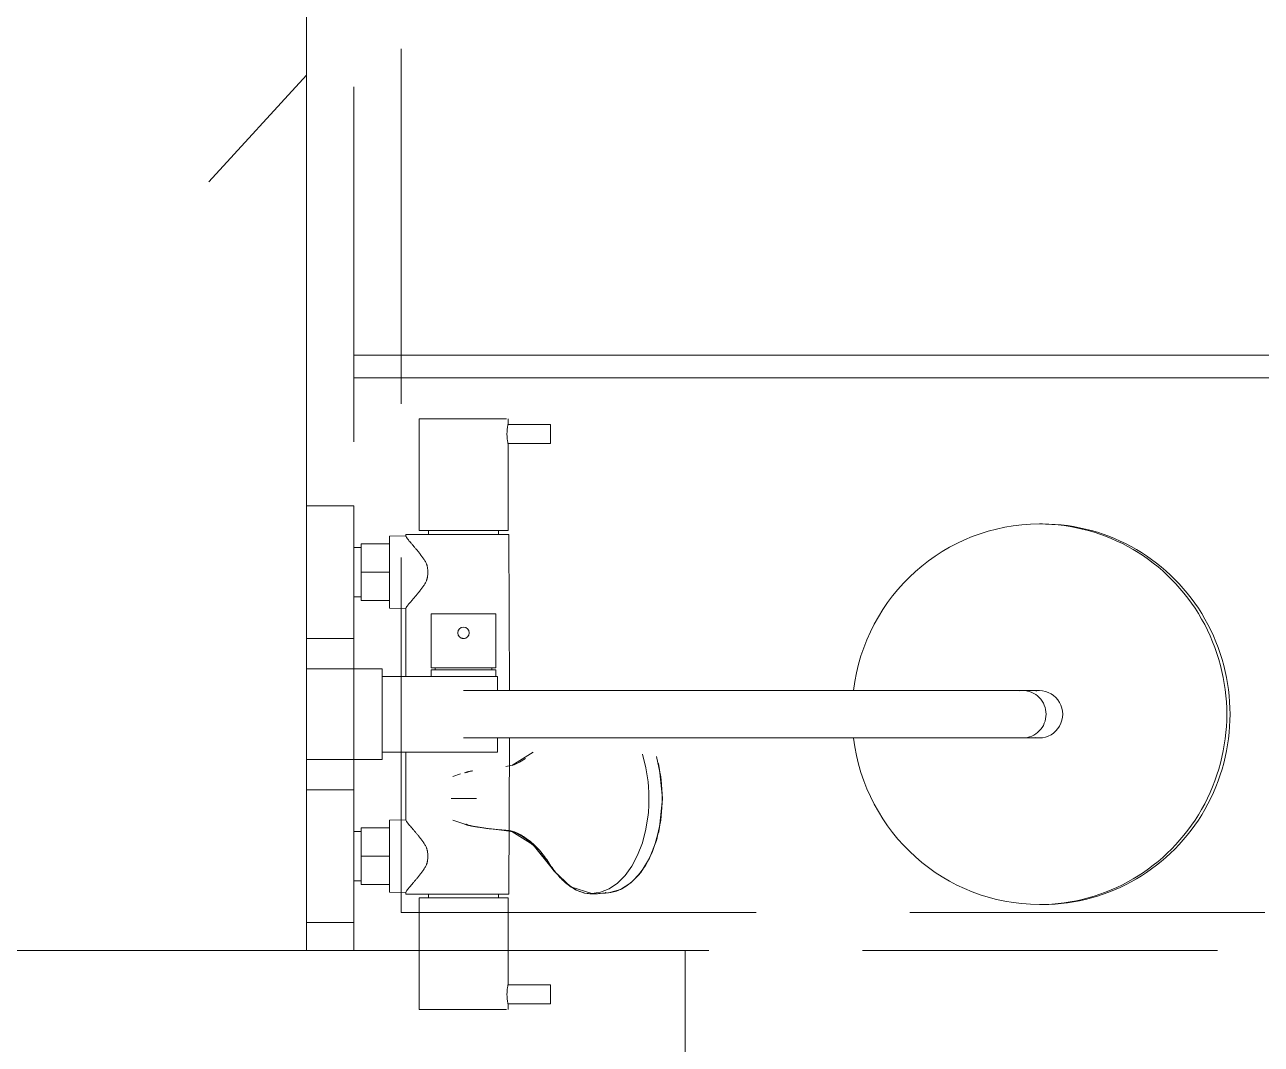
# Model space of a CAD drawing. Header units: millimetres. Extents: x -1834842 to 700335, y -490313101 to 518363.
# Drawn here: x -1241721 to -1241068, y 221520 to 222058 of the extents above; entities that cross this region are included whole.
import ezdxf

# ---------------------------------------------------------------- set-up
doc = ezdxf.new("R2010")
doc.units = ezdxf.units.MM
doc.header["$LTSCALE"] = 0.5
doc.linetypes.add('IDA - Hidden 065', pattern=[537.5, 375, -162.5])
doc.layers.get('0').update_dxf_attribs({"color": 8})
for name, color, linetype, lineweight in [('0-1', 8, 'Continuous', 5), ('A_--------_E-', 7, 'Continuous', 9), ('S-_COLN----_E-2', 7, 'Continuous', 9)]:
    doc.layers.add(name, color=color, linetype=linetype, lineweight=lineweight)
doc.layers.add('0-LOWER ROOF', color=7, linetype='Continuous')
for name, color, linetype, lineweight, true_color in [('A-_DETA----_E-2', 6, 'IDA - Hidden 065', 9, 0xff00ff), ('A-_FLOR----_E', 6, 'Continuous', 9, 0xff00ff), ('A-_WALL----_H-2', 9, 'Continuous', 9, 0x808080), ('A-_WALLPRTN_E-1', 6, 'Continuous', 18, 0xff00ff)]:
    doc.layers.add(name, color=color, linetype=linetype, lineweight=lineweight, true_color=true_color)

# ---------------------------------------------------------------- blocks, each defined once
blk = doc.blocks.new('1599_DB_A_BLK3_1STGD_R21_rvt-2-BLK 2 LOWER ROOF PLAN')
at = {"color": 8}
for p, q in [((-167786.37, -129237.87), (-167786.37, -129249.87)), ((-166028.37, -129237.87), (-167786.37, -129237.87)), ((-167786.37, -129249.87), (-166028.37, -129249.87))]:
    blk.add_line(p, q, dxfattribs=at)
at = {"layer": 'A-_DETA----_E-2', "color": 8}
for p, q in [((-167786.37, -129552.37), (-167786.37, -128752.37)), ((-167761.37, -129532.37), (-167761.37, -128772.37)), ((-167761.37, -129532.37), (-166836.37, -129532.37)), ((-167786.37, -129552.37), (-166811.37, -129552.37))]:
    blk.add_line(p, q, dxfattribs=at)
at = {"layer": 'A-_FLOR----_E', "color": 8}
blk.add_line((-167811.37, -124302.37), (-167811.37, -129552.37), dxfattribs=at)
at = {"layer": 'A-_WALL----_H-2', "color": 8}
blk.add_line((-167811.37, -129090.02), (-167862.9, -129146.25), dxfattribs=at)
at = {"layer": 'A-_WALLPRTN_E-1', "color": 8}
blk.add_line((-167811.37, -126542.37), (-167811.37, -129552.37), dxfattribs=at)
at = {"layer": 'A_--------_E-', "color": 8}
for p, q in [((-167728.37, -129271.57), (-167751.87, -129271.57)), ((-167751.87, -129271.57), (-167751.87, -129330.57)), ((-167705.67, -129271.57), (-167728.37, -129271.57)), ((-167704.87, -129274.57), (-167704.87, -129271.57)), ((-167682.37, -129274.57), (-167704.87, -129274.57)), ((-167682.37, -129274.74), (-167682.37, -129274.57)), ((-167682.37, -129274.57), (-167682.37, -129274.74)), ((-167682.37, -129274.74), (-167682.37, -129274.57)), ((-167682.37, -129274.57), (-167682.37, -129284.57)), ((-167704.87, -129330.57), (-167704.87, -129284.57)), ((-167704.87, -129284.57), (-167682.37, -129284.57)), ((-167682.37, -129284.57), (-167682.37, -129284.4)), ((-167682.37, -129284.57), (-167682.37, -129284.4)), ((-167682.37, -129284.4), (-167682.37, -129284.57)), ((-167786.37, -129317.57), (-167811.37, -129317.57)), ((-167811.37, -129317.57), (-167811.37, -129387.57)), ((-167786.37, -129387.57), (-167786.37, -129317.57)), ((-167422.52, -129327.07), (-167424.25, -129327.07)), ((-167758.87, -129333.36), (-167767.37, -129333.57)), ((-167767.37, -129333.57), (-167767.37, -129371.57)), ((-167758.87, -129332.57), (-167758.87, -129333.36)), ((-167751.87, -129330.57), (-167728.37, -129330.57)), ((-167746.87, -129330.57), (-167746.87, -129332.57)), ((-167728.37, -129330.57), (-167704.87, -129330.57)), ((-167704.37, -129332.57), (-167728.37, -129332.57)), ((-167709.87, -129332.57), (-167709.87, -129330.57)), ((-167704.07, -129415.07), (-167704.37, -129332.57)), ((-167782.37, -129339.57), (-167786.37, -129339.57)), ((-167782.37, -129352.57), (-167782.37, -129337.57)), ((-167782.37, -129337.57), (-167767.37, -129337.57)), ((-167767.37, -129352.57), (-167782.37, -129352.57)), ((-167782.37, -129367.57), (-167782.37, -129352.57)), ((-167786.37, -129365.57), (-167782.37, -129365.57)), ((-167767.37, -129367.57), (-167782.37, -129367.57)), ((-167767.37, -129371.57), (-167758.87, -129371.79)), ((-167758.87, -129371.79), (-167758.87, -129407.71)), ((-167728.37, -129374.57), (-167745.37, -129374.57)), ((-167745.37, -129374.57), (-167745.37, -129403.07)), ((-167711.37, -129374.57), (-167728.37, -129374.57)), ((-167711.37, -129403.07), (-167711.37, -129374.57)), ((-167811.37, -129387.57), (-167786.37, -129387.57)), ((-167771.37, -129403.57), (-167811.37, -129403.57)), ((-167811.37, -129403.57), (-167811.37, -129451.57)), ((-167771.37, -129451.57), (-167771.37, -129403.57)), ((-167745.37, -129403.07), (-167728.37, -129403.07)), ((-167728.37, -129404.07), (-167745.37, -129404.07)), ((-167745.37, -129404.07), (-167745.37, -129407.57)), ((-167743.37, -129403.07), (-167743.37, -129404.07)), ((-167728.37, -129403.07), (-167711.37, -129403.07)), ((-167711.37, -129404.07), (-167728.37, -129404.07)), ((-167713.37, -129404.07), (-167713.37, -129403.07)), ((-167711.37, -129407.57), (-167711.37, -129404.07)), ((-167710.37, -129407.57), (-167771.37, -129407.57)), ((-167710.37, -129414.97), (-167710.37, -129407.57)), ((-167728.37, -129415.07), (-167728.31, -129415.07)), ((-167728.31, -129415.07), (-167728.37, -129415.07)), ((-167728.31, -129415.07), (-167728.17, -129415.07)), ((-167728.17, -129415.07), (-167728.31, -129415.07)), ((-167728.17, -129415.07), (-167727.94, -129415.07)), ((-167727.94, -129415.07), (-167728.17, -129415.07)), ((-167727.94, -129415.07), (-167727.64, -129415.07)), ((-167727.64, -129415.07), (-167727.27, -129415.07)), ((-167727.27, -129415.07), (-167726.81, -129415.07)), ((-167726.81, -129415.07), (-167726.27, -129415.07)), ((-167726.27, -129415.07), (-167725.66, -129415.07)), ((-167725.66, -129415.07), (-167724.97, -129415.07)), ((-167724.97, -129415.07), (-167724.21, -129415.07)), ((-167724.21, -129415.07), (-167723.38, -129415.07)), ((-167723.38, -129415.07), (-167722.47, -129415.07)), ((-167722.47, -129415.07), (-167721.49, -129415.07)), ((-167721.49, -129415.07), (-167720.45, -129415.07)), ((-167720.45, -129415.07), (-167719.33, -129415.07)), ((-167719.33, -129415.07), (-167718.15, -129415.07)), ((-167718.15, -129415.07), (-167716.91, -129415.07)), ((-167716.91, -129415.07), (-167715.6, -129415.07)), ((-167715.6, -129415.07), (-167714.24, -129415.07)), ((-167714.24, -129415.07), (-167712.82, -129415.07)), ((-167712.82, -129415.07), (-167711.34, -129415.07)), ((-167711.34, -129415.07), (-167709.81, -129415.07)), ((-167709.81, -129415.07), (-167708.23, -129415.07)), ((-167708.23, -129415.07), (-167706.6, -129415.07)), ((-167706.6, -129415.07), (-167704.93, -129415.07)), ((-167704.93, -129415.07), (-167703.22, -129415.07)), ((-167703.22, -129415.07), (-167701.46, -129415.07)), ((-167701.46, -129415.07), (-167699.67, -129415.07)), ((-167699.67, -129415.07), (-167697.84, -129415.07)), ((-167697.84, -129415.07), (-167695.99, -129415.07)), ((-167695.99, -129415.07), (-167694.1, -129415.07)), ((-167694.1, -129415.07), (-167692.19, -129415.07)), ((-167692.19, -129415.07), (-167690.26, -129415.07)), ((-167690.26, -129415.07), (-167688.31, -129415.07)), ((-167688.31, -129415.07), (-167686.34, -129415.07)), ((-167686.34, -129415.07), (-167684.36, -129415.07)), ((-167684.36, -129415.07), (-167682.37, -129415.07)), ((-167682.37, -129415.07), (-167680.37, -129415.07)), ((-167680.37, -129415.07), (-167678.37, -129415.07)), ((-167678.37, -129415.07), (-167482.37, -129415.07)), ((-167482.37, -129415.07), (-167482.05, -129415.07)), ((-167482.05, -129415.07), (-167480.01, -129415.07)), ((-167480.01, -129415.07), (-167477.98, -129415.07)), ((-167477.98, -129415.07), (-167475.95, -129415.07)), ((-167475.95, -129415.07), (-167473.94, -129415.07)), ((-167473.94, -129415.07), (-167471.93, -129415.07)), ((-167471.93, -129415.07), (-167469.95, -129415.07)), ((-167469.95, -129415.07), (-167467.98, -129415.07)), ((-167467.98, -129415.07), (-167466.04, -129415.07)), ((-167466.04, -129415.07), (-167464.12, -129415.07)), ((-167464.12, -129415.07), (-167462.23, -129415.07)), ((-167462.23, -129415.07), (-167460.38, -129415.07)), ((-167460.38, -129415.07), (-167458.56, -129415.07)), ((-167458.56, -129415.07), (-167456.78, -129415.07)), ((-167456.78, -129415.07), (-167455.03, -129415.07)), ((-167455.03, -129415.07), (-167453.34, -129415.07)), ((-167453.34, -129415.07), (-167451.69, -129415.07)), ((-167451.69, -129415.07), (-167450.08, -129415.07)), ((-167450.08, -129415.07), (-167448.53, -129415.07)), ((-167448.53, -129415.07), (-167447.04, -129415.07)), ((-167447.04, -129415.07), (-167445.6, -129415.07)), ((-167445.6, -129415.07), (-167444.22, -129415.07)), ((-167444.22, -129415.07), (-167442.9, -129415.07)), ((-167442.9, -129415.07), (-167441.64, -129415.07)), ((-167441.64, -129415.07), (-167440.45, -129415.07)), ((-167440.45, -129415.07), (-167439.32, -129415.07)), ((-167439.32, -129415.07), (-167438.27, -129415.07)), ((-167438.27, -129415.07), (-167437.28, -129415.07)), ((-167437.28, -129415.07), (-167436.37, -129415.07)), ((-167436.37, -129415.07), (-167435.53, -129415.07)), ((-167435.53, -129415.07), (-167434.77, -129415.07)), ((-167434.77, -129415.07), (-167434.08, -129415.07)), ((-167434.08, -129415.07), (-167433.47, -129415.07)), ((-167433.47, -129415.07), (-167432.93, -129415.07)), ((-167432.93, -129415.07), (-167424.25, -129415.07)), ((-167728.37, -129440.07), (-167728.33, -129440.07)), ((-167728.33, -129440.07), (-167728.21, -129440.07)), ((-167728.21, -129440.07), (-167728.01, -129440.07)), ((-167728.01, -129440.07), (-167727.73, -129440.07)), ((-167727.73, -129440.07), (-167727.38, -129440.07)), ((-167727.38, -129440.07), (-167726.94, -129440.07)), ((-167726.94, -129440.07), (-167726.42, -129440.07)), ((-167726.42, -129440.07), (-167725.83, -129440.07)), ((-167725.83, -129440.07), (-167725.17, -129440.07)), ((-167725.17, -129440.07), (-167724.42, -129440.07)), ((-167724.42, -129440.07), (-167723.61, -129440.07)), ((-167723.61, -129440.07), (-167722.72, -129440.07)), ((-167722.72, -129440.07), (-167721.76, -129440.07)), ((-167721.76, -129440.07), (-167720.73, -129440.07)), ((-167720.73, -129440.07), (-167719.64, -129440.07)), ((-167719.64, -129440.07), (-167718.48, -129440.07)), ((-167718.48, -129440.07), (-167717.25, -129440.07)), ((-167717.25, -129440.07), (-167715.96, -129440.07)), ((-167715.96, -129440.07), (-167714.61, -129440.07)), ((-167714.61, -129440.07), (-167713.21, -129440.07)), ((-167713.21, -129440.07), (-167711.75, -129440.07)), ((-167711.75, -129440.07), (-167710.23, -129440.07)), ((-167710.37, -129447.57), (-167710.37, -129440.17)), ((-167710.23, -129440.07), (-167708.66, -129440.07)), ((-167708.66, -129440.07), (-167707.05, -129440.07)), ((-167707.05, -129440.07), (-167705.39, -129440.07)), ((-167705.39, -129440.07), (-167703.68, -129440.07)), ((-167704.07, -129440.07), (-167704.37, -129522.57)), ((-167703.68, -129440.07), (-167701.94, -129440.07)), ((-167701.94, -129440.07), (-167700.16, -129440.07)), ((-167700.16, -129440.07), (-167698.34, -129440.07)), ((-167698.34, -129440.07), (-167696.49, -129440.07)), ((-167696.49, -129440.07), (-167694.61, -129440.07)), ((-167694.61, -129440.07), (-167692.71, -129440.07)), ((-167692.71, -129440.07), (-167690.78, -129440.07)), ((-167690.78, -129440.07), (-167688.83, -129440.07)), ((-167688.83, -129440.07), (-167686.87, -129440.07)), ((-167686.87, -129440.07), (-167684.89, -129440.07)), ((-167684.89, -129440.07), (-167682.91, -129440.07)), ((-167682.91, -129440.07), (-167680.91, -129440.07)), ((-167680.91, -129440.07), (-167678.91, -129440.07)), ((-167678.91, -129440.07), (-167678.37, -129440.07)), ((-167678.37, -129440.07), (-167482.37, -129440.07)), ((-167482.37, -129440.07), (-167480.33, -129440.07)), ((-167480.33, -129440.07), (-167478.3, -129440.07)), ((-167478.3, -129440.07), (-167476.27, -129440.07)), ((-167476.27, -129440.07), (-167474.25, -129440.07)), ((-167474.25, -129440.07), (-167472.25, -129440.07)), ((-167472.25, -129440.07), (-167470.26, -129440.07)), ((-167470.26, -129440.07), (-167468.29, -129440.07)), ((-167468.29, -129440.07), (-167466.34, -129440.07)), ((-167466.34, -129440.07), (-167464.42, -129440.07)), ((-167464.42, -129440.07), (-167462.53, -129440.07)), ((-167462.53, -129440.07), (-167460.67, -129440.07)), ((-167460.67, -129440.07), (-167458.84, -129440.07)), ((-167458.84, -129440.07), (-167457.05, -129440.07)), ((-167457.05, -129440.07), (-167455.31, -129440.07)), ((-167455.31, -129440.07), (-167453.6, -129440.07)), ((-167453.6, -129440.07), (-167451.94, -129440.07)), ((-167451.94, -129440.07), (-167450.33, -129440.07)), ((-167450.33, -129440.07), (-167448.77, -129440.07)), ((-167448.77, -129440.07), (-167447.27, -129440.07)), ((-167447.27, -129440.07), (-167445.82, -129440.07)), ((-167445.82, -129440.07), (-167444.43, -129440.07)), ((-167444.43, -129440.07), (-167443.1, -129440.07)), ((-167443.1, -129440.07), (-167441.83, -129440.07)), ((-167441.83, -129440.07), (-167440.63, -129440.07)), ((-167440.63, -129440.07), (-167439.5, -129440.07)), ((-167439.5, -129440.07), (-167438.43, -129440.07)), ((-167438.43, -129440.07), (-167437.43, -129440.07)), ((-167437.43, -129440.07), (-167436.51, -129440.07)), ((-167436.51, -129440.07), (-167435.66, -129440.07)), ((-167435.66, -129440.07), (-167434.88, -129440.07)), ((-167434.88, -129440.07), (-167434.18, -129440.07)), ((-167434.18, -129440.07), (-167433.56, -129440.07)), ((-167433.56, -129440.07), (-167433.01, -129440.07)), ((-167433.01, -129440.07), (-167432.93, -129440.07)), ((-167432.93, -129440.07), (-167424.25, -129440.07)), ((-167771.37, -129447.57), (-167710.37, -129447.57)), ((-167758.87, -129483.36), (-167758.87, -129447.43)), ((-167702.78, -129454.69), (-167691.54, -129447.64)), ((-167695.57, -129450.9), (-167698.76, -129452.93)), ((-167633.91, -129448.72), (-167632.06, -129455.85)), ((-167626.45, -129449.83), (-167624.1, -129460.57)), ((-167811.37, -129451.57), (-167771.37, -129451.57)), ((-167727.81, -129458.54), (-167726.38, -129458.01)), ((-167726.38, -129458.01), (-167724.16, -129457.46)), ((-167701.57, -129454.26), (-167705.97, -129455.2)), ((-167698.76, -129452.93), (-167701.57, -129454.26)), ((-167632.06, -129455.85), (-167630.89, -129463.37)), ((-167625.46, -129453.67), (-167624.79, -129456.72)), ((-167624.79, -129456.72), (-167623.32, -129472.07)), ((-167733.95, -129460.51), (-167730.02, -129459)), ((-167624.1, -129460.57), (-167623.29, -129472.07)), ((-167811.37, -129537.57), (-167811.37, -129467.57)), ((-167811.37, -129467.57), (-167786.37, -129467.57)), ((-167786.37, -129467.57), (-167786.37, -129537.57)), ((-167730.18, -129472.07), (-167734.95, -129472.07)), ((-167721.62, -129472.07), (-167730.18, -129472.07)), ((-167721.48, -129472.07), (-167721.62, -129472.07)), ((-167623.32, -129472.07), (-167624.79, -129487.43)), ((-167623.29, -129472.07), (-167624.1, -129483.58)), ((-167767.37, -129483.57), (-167758.87, -129483.36)), ((-167767.37, -129521.57), (-167767.37, -129483.57)), ((-167725.54, -129486.37), (-167733.95, -129483.63)), ((-167630.89, -129480.78), (-167632.06, -129488.3)), ((-167624.1, -129483.58), (-167626.45, -129494.32)), ((-167786.37, -129489.57), (-167782.37, -129489.57)), ((-167767.37, -129487.57), (-167782.37, -129487.57)), ((-167782.37, -129487.57), (-167782.37, -129502.57)), ((-167726.38, -129486.14), (-167727.81, -129485.61)), ((-167724.16, -129486.68), (-167726.38, -129486.14)), ((-167714.22, -129488.19), (-167725.54, -129486.37)), ((-167721.05, -129487.24), (-167724.16, -129486.68)), ((-167716.83, -129487.83), (-167721.05, -129487.24)), ((-167711.05, -129488.43), (-167716.83, -129487.83)), ((-167704.63, -129489.1), (-167714.22, -129488.19)), ((-167702.78, -129489.46), (-167711.05, -129488.43)), ((-167700.8, -129490.2), (-167704.63, -129489.1)), ((-167691.54, -129496.5), (-167702.78, -129489.46)), ((-167696.98, -129492.29), (-167700.8, -129490.2)), ((-167632.06, -129488.3), (-167633.91, -129495.43)), ((-167624.79, -129487.43), (-167625.46, -129490.48)), ((-167695.57, -129493.25), (-167696.98, -129492.29)), ((-167694.74, -129493.86), (-167695.57, -129493.25)), ((-167691.04, -129497.21), (-167694.74, -129493.86)), ((-167681.58, -129509.08), (-167691.54, -129496.5)), ((-167689.59, -129498.82), (-167691.04, -129497.21)), ((-167633.91, -129495.43), (-167636.41, -129502)), ((-167626.45, -129494.32), (-167630.12, -129503.69)), ((-167626.18, -129493.25), (-167629.03, -129501.21)), ((-167767.37, -129502.57), (-167782.37, -129502.57)), ((-167782.37, -129502.57), (-167782.37, -129517.57)), ((-167687.75, -129501.07), (-167689.59, -129498.82)), ((-167686.35, -129502.88), (-167687.75, -129501.07)), ((-167680.45, -129510.55), (-167686.35, -129502.88)), ((-167636.41, -129502), (-167639.49, -129507.86)), ((-167630.12, -129503.69), (-167634.77, -129511.23)), ((-167629.03, -129501.21), (-167631.15, -129505.51)), ((-167680.45, -129510.55), (-167681.58, -129509.08)), ((-167639.49, -129507.86), (-167643.08, -129512.85)), ((-167633.5, -129509.33), (-167635.64, -129512.16)), ((-167782.37, -129515.57), (-167786.37, -129515.57)), ((-167674.39, -129516.88), (-167680.45, -129510.55)), ((-167671.69, -129518.83), (-167680.45, -129510.55)), ((-167643.08, -129512.85), (-167647.1, -129516.87)), ((-167639.97, -129516.7), (-167645.47, -129520.21)), ((-167634.77, -129511.23), (-167639.97, -129516.7)), ((-167635.64, -129512.16), (-167639.52, -129516.12)), ((-167782.37, -129517.57), (-167767.37, -129517.57)), ((-167758.87, -129521.79), (-167767.37, -129521.57)), ((-167758.87, -129522.57), (-167758.87, -129521.79)), ((-167746.87, -129524.57), (-167746.87, -129522.57)), ((-167704.37, -129522.57), (-167728.37, -129522.57)), ((-167709.87, -129522.57), (-167709.87, -129524.57)), ((-167668.62, -129520.6), (-167674.39, -129516.88)), ((-167660.68, -129522.22), (-167671.69, -129518.83)), ((-167664.43, -129522.04), (-167668.62, -129520.6)), ((-167660.19, -129522.52), (-167664.43, -129522.04)), ((-167656, -129521.61), (-167660.68, -129522.22)), ((-167658.87, -129522.47), (-167660.19, -129522.52)), ((-167652.05, -129522), (-167659.54, -129522.51)), ((-167657.56, -129522.39), (-167658.87, -129522.47)), ((-167656.26, -129522.3), (-167657.56, -129522.39)), ((-167654.95, -129522.19), (-167656.26, -129522.3)), ((-167651.44, -129519.81), (-167656, -129521.61)), ((-167653.65, -129522.07), (-167654.95, -129522.19)), ((-167651.76, -129521.97), (-167652.05, -129522)), ((-167645.47, -129520.21), (-167651.76, -129521.97)), ((-167647.1, -129516.87), (-167651.44, -129519.81)), ((-167751.87, -129583.57), (-167751.87, -129524.57)), ((-167751.87, -129524.57), (-167728.37, -129524.57)), ((-167728.37, -129524.57), (-167704.87, -129524.57)), ((-167704.87, -129524.57), (-167704.87, -129570.57)), ((-167424.25, -129528.07), (-167422.52, -129528.07)), ((-167786.37, -129537.57), (-167811.37, -129537.57)), ((-167704.87, -129570.57), (-167682.37, -129570.57)), ((-167682.37, -129570.57), (-167682.37, -129570.74)), ((-167682.37, -129580.57), (-167682.37, -129570.57)), ((-167682.37, -129570.57), (-167682.37, -129570.74)), ((-167682.37, -129570.74), (-167682.37, -129570.57)), ((-167682.37, -129580.57), (-167704.87, -129580.57)), ((-167704.87, -129580.57), (-167704.87, -129583.57)), ((-167682.37, -129580.4), (-167682.37, -129580.57)), ((-167682.37, -129580.57), (-167682.37, -129580.4)), ((-167682.37, -129580.4), (-167682.37, -129580.57)), ((-167728.37, -129583.57), (-167751.87, -129583.57)), ((-167705.67, -129583.57), (-167728.37, -129583.57))]:
    blk.add_line(p, q, dxfattribs=at)
for start, end in [(90, 270), (270, 90)]:
    blk.add_arc((-167728.37, -129384.57), 3, start, end, dxfattribs=at)
for centre, major_axis, ratio, start_param, end_param in [((-167424.25, -129427.57), (0, -100.5), 0.984808, 3.141593, 4.586579), ((-167424.25, -129427.57), (0, -100.5), 0.984808, 0, 3.141593), ((-167422.52, -129427.57), (0, -100.5), 0.984808, 0, 3.141593), ((-167424.25, -129427.57), (0, -12.5), 0.984808, 3.141593, 3.29258), ((-167424.25, -129427.57), (0, -12.5), 0.984808, 0, 3.141593), ((-167424.25, -129427.57), (0, -100.5), 0.984808, 4.838199, 6.283185), ((-167424.25, -129427.57), (0, -12.5), 0.984808, 6.132198, 6.283185), ((-167653.65, -129472.07), (0, -49.99), 0.603332, 1.570796, 1.963495), ((-167653.65, -129472.07), (0, -49.99), 0.603332, 0, 1.570796)]:
    blk.add_ellipse(centre, major_axis=major_axis, ratio=ratio, start_param=start_param, end_param=end_param, dxfattribs=at)
for points, knots in [([(-167704.87, -129284.57), (-167704.87, -129284.57), (-167704.88, -129284.52), (-167704.93, -129284.3), (-167705, -129283.92), (-167705.09, -129283.42), (-167705.19, -129282.8), (-167705.28, -129282.09), (-167705.35, -129281.29), (-167705.4, -129280.38), (-167705.41, -129279.53), (-167705.4, -129278.81), (-167705.37, -129278.1), (-167705.3, -129277.24), (-167705.19, -129276.33), (-167705.07, -129275.58), (-167704.93, -129274.81), (-167704.87, -129274.58), (-167704.87, -129274.57)], [0, 0, 0, 0, 0.055556, 0.111111, 0.166667, 0.222222, 0.277778, 0.333333, 0.388889, 0.444444, 0.513889, 0.548611, 0.583333, 0.652778, 0.722222, 0.791667, 0.861111, 1, 1, 1, 1]), ([(-167758.87, -129333.36), (-167758.91, -129333.36), (-167758.84, -129333.56), (-167758.52, -129334.09), (-167758.28, -129334.46), (-167758.06, -129334.78), (-167757.81, -129335.12), (-167757.4, -129335.62), (-167756.81, -129336.31), (-167756.14, -129337.07), (-167755.64, -129337.65), (-167755.36, -129337.99), (-167755.15, -129338.25), (-167754.93, -129338.52), (-167754.63, -129338.88), (-167754.08, -129339.52), (-167753.41, -129340.28), (-167752.73, -129341.07), (-167752.23, -129341.69), (-167751.81, -129342.22), (-167751.53, -129342.61), (-167751.37, -129342.83), (-167751.25, -129343), (-167751.13, -129343.17), (-167750.97, -129343.4), (-167750.68, -129343.8), (-167750.24, -129344.38), (-167749.71, -129345.09), (-167749.02, -129346.06), (-167748.39, -129347.07), (-167747.96, -129348), (-167747.76, -129348.55), (-167747.63, -129348.97), (-167747.53, -129349.39), (-167747.41, -129349.98), (-167747.24, -129351.03), (-167747.15, -129352.59), (-167747.25, -129354.15), (-167747.42, -129355.2), (-167747.54, -129355.78), (-167747.65, -129356.21), (-167747.77, -129356.63), (-167747.97, -129357.17), (-167748.41, -129358.1), (-167749.04, -129359.12), (-167749.73, -129360.09), (-167750.26, -129360.8), (-167750.7, -129361.38), (-167750.99, -129361.78), (-167751.15, -129362.01), (-167751.27, -129362.18), (-167751.39, -129362.35), (-167751.55, -129362.57), (-167751.83, -129362.96), (-167752.25, -129363.49), (-167752.76, -129364.1), (-167753.44, -129364.9), (-167754.11, -129365.66), (-167754.65, -129366.3), (-167754.96, -129366.66), (-167755.17, -129366.92), (-167755.38, -129367.19), (-167755.67, -129367.53), (-167756.16, -129368.11), (-167756.84, -129368.88), (-167757.43, -129369.57), (-167757.83, -129370.06), (-167758.09, -129370.4), (-167758.3, -129370.71), (-167758.54, -129371.08), (-167758.85, -129371.59), (-167758.92, -129371.79), (-167758.87, -129371.79)], [-1, -1, -1, -1, -0.944444, -0.916667, -0.902778, -0.888889, -0.875, -0.861111, -0.833333, -0.805556, -0.791667, -0.784722, -0.777778, -0.770833, -0.763889, -0.75, -0.722222, -0.708333, -0.694444, -0.680556, -0.673611, -0.670139, -0.666667, -0.663194, -0.659722, -0.652778, -0.638889, -0.625, -0.611111, -0.583333, -0.569444, -0.5625, -0.555556, -0.548611, -0.541667, -0.527778, -0.5, -0.472222, -0.458333, -0.451389, -0.444444, -0.4375, -0.430556, -0.416667, -0.388889, -0.375, -0.361111, -0.347222, -0.340278, -0.336806, -0.333333, -0.329861, -0.326389, -0.319444, -0.305556, -0.291667, -0.277778, -0.25, -0.236111, -0.229167, -0.222222, -0.215278, -0.208333, -0.194444, -0.166667, -0.138889, -0.125, -0.111111, -0.097222, -0.083333, -0.055556, 0, 0, 0, 0]), ([(-167753.64, -129332.57), (-167754.74, -129332.57), (-167756.78, -129332.57), (-167758.87, -129332.57), (-167758.87, -129332.57)], [0.0618589, 0.0618589, 0.0618589, 0.0618589, 0.07922757, 0.09897424, 0.09897424, 0.09897424, 0.09897424]), ([(-167758.87, -129332.57), (-167758.87, -129332.57), (-167756.51, -129332.57), (-167752.67, -129332.57), (-167745.78, -129332.57), (-167734.46, -129332.57), (-167728.37, -129332.57)], [0, 0, 0, 0, 0.01974667, 0.04180364, 0.07040511, 0.09897424, 0.09897424, 0.09897424, 0.09897424]), ([(-167725.42, -129384.05), (-167725.38, -129384.27), (-167725.36, -129384.6), (-167725.39, -129384.95), (-167725.41, -129385.07), (-167725.42, -129385.1)], [0.4444444, 0.4444444, 0.4444444, 0.4444444, 0.5138889, 0.5486111, 0.5555556, 0.5555556, 0.5555556, 0.5555556]), ([(-167630.42, -129472.07), (-167630.42, -129470.32), (-167630.51, -129467.4), (-167630.76, -129464.51), (-167630.88, -129463.37)], [-1, -1, -1, -1, -0.4, 0, 0, 0, 0]), ([(-167630.88, -129480.78), (-167630.7, -129479.06), (-167630.48, -129476.17), (-167630.42, -129473.24), (-167630.42, -129472.07)], [-1, -1, -1, -1, -0.4, 0, 0, 0, 0]), ([(-167758.87, -129521.79), (-167758.91, -129521.79), (-167758.84, -129521.59), (-167758.52, -129521.06), (-167758.28, -129520.68), (-167758.06, -129520.37), (-167757.81, -129520.02), (-167757.4, -129519.53), (-167756.81, -129518.84), (-167756.14, -129518.08), (-167755.64, -129517.5), (-167755.36, -129517.16), (-167755.15, -129516.9), (-167754.93, -129516.63), (-167754.63, -129516.27), (-167754.08, -129515.63), (-167753.41, -129514.87), (-167752.73, -129514.08), (-167752.23, -129513.46), (-167751.81, -129512.93), (-167751.53, -129512.54), (-167751.37, -129512.32), (-167751.25, -129512.15), (-167751.13, -129511.98), (-167750.97, -129511.75), (-167750.68, -129511.35), (-167750.24, -129510.77), (-167749.71, -129510.06), (-167749.02, -129509.09), (-167748.39, -129508.07), (-167747.96, -129507.14), (-167747.76, -129506.6), (-167747.63, -129506.18), (-167747.53, -129505.75), (-167747.41, -129505.17), (-167747.24, -129504.12), (-167747.15, -129502.56), (-167747.25, -129501), (-167747.42, -129499.95), (-167747.54, -129499.36), (-167747.65, -129498.94), (-167747.77, -129498.52), (-167747.97, -129497.97), (-167748.41, -129497.04), (-167749.04, -129496.03), (-167749.73, -129495.06), (-167750.26, -129494.35), (-167750.7, -129493.77), (-167750.99, -129493.37), (-167751.15, -129493.14), (-167751.27, -129492.97), (-167751.39, -129492.8), (-167751.55, -129492.58), (-167751.83, -129492.19), (-167752.25, -129491.66), (-167752.76, -129491.04), (-167753.44, -129490.25), (-167754.11, -129489.49), (-167754.65, -129488.85), (-167754.96, -129488.49), (-167755.17, -129488.22), (-167755.38, -129487.96), (-167755.67, -129487.62), (-167756.16, -129487.04), (-167756.84, -129486.27), (-167757.43, -129485.58), (-167757.83, -129485.09), (-167758.09, -129484.74), (-167758.3, -129484.43), (-167758.54, -129484.07), (-167758.85, -129483.55), (-167758.92, -129483.36), (-167758.87, -129483.36)], [-1, -1, -1, -1, -0.944444, -0.916667, -0.902778, -0.888889, -0.875, -0.861111, -0.833333, -0.805556, -0.791667, -0.784722, -0.777778, -0.770833, -0.763889, -0.75, -0.722222, -0.708333, -0.694444, -0.680556, -0.673611, -0.670139, -0.666667, -0.663194, -0.659722, -0.652778, -0.638889, -0.625, -0.611111, -0.583333, -0.569444, -0.5625, -0.555556, -0.548611, -0.541667, -0.527778, -0.5, -0.472222, -0.458333, -0.451389, -0.444444, -0.4375, -0.430556, -0.416667, -0.388889, -0.375, -0.361111, -0.347222, -0.340278, -0.336806, -0.333333, -0.329861, -0.326389, -0.319444, -0.305556, -0.291667, -0.277778, -0.25, -0.236111, -0.229167, -0.222222, -0.215278, -0.208333, -0.194444, -0.166667, -0.138889, -0.125, -0.111111, -0.097222, -0.083333, -0.055556, 0, 0, 0, 0]), ([(-167727.11, -129485.61), (-167726.77, -129485.78), (-167725.81, -129486.14), (-167723.61, -129486.7), (-167720.54, -129487.29), (-167717.08, -129487.78), (-167713.58, -129488.21), (-167710.99, -129488.47), (-167708.63, -129488.69), (-167706.65, -129488.85), (-167704.5, -129489), (-167702.53, -129489.39), (-167700.83, -129489.99), (-167699.51, -129490.58), (-167698.13, -129491.31), (-167696.23, -129492.45), (-167693.77, -129494.2), (-167690.83, -129496.68), (-167688.06, -129499.53), (-167685.58, -129502.69), (-167683.31, -129506.1), (-167681.03, -129509.47), (-167678.64, -129512.45), (-167675.42, -129515.94), (-167671.23, -129519.39), (-167665.79, -129521.95), (-167662.06, -129522.52), (-167660.18, -129522.52)], [0, 0, 0, 0, 0.1, 0.2, 0.3, 0.4, 0.45, 0.5, 0.525, 0.55, 0.575, 0.6, 0.6125, 0.625, 0.6375, 0.65, 0.675, 0.7, 0.725, 0.75, 0.775, 0.8, 0.825, 0.85, 0.9, 0.95, 1, 1, 1, 1]), ([(-167753.64, -129522.57), (-167754.74, -129522.57), (-167756.78, -129522.57), (-167758.87, -129522.57), (-167758.87, -129522.57)], [0.0618589, 0.0618589, 0.0618589, 0.0618589, 0.07922757, 0.09897424, 0.09897424, 0.09897424, 0.09897424]), ([(-167758.87, -129522.57), (-167758.87, -129522.57), (-167756.51, -129522.57), (-167752.67, -129522.57), (-167745.78, -129522.57), (-167734.46, -129522.57), (-167728.37, -129522.57)], [0, 0, 0, 0, 0.01974667, 0.04180364, 0.07040511, 0.09897424, 0.09897424, 0.09897424, 0.09897424]), ([(-167660.19, -129522.52), (-167660.25, -129522.52), (-167660.38, -129522.46), (-167660.56, -129522.29), (-167660.63, -129522.21), (-167660.68, -129522.22)], [-0.9879218, -0.9879218, -0.9879218, -0.9879218, -0.75, -0.5, 0, 0, 0, 0]), ([(-167653.22, -129521.63), (-167653.22, -129521.7), (-167653.29, -129521.89), (-167653.57, -129522.13), (-167653.67, -129522.07), (-167653.65, -129522.07)], [-1, -1, -1, -1, -0.875, -0.625, 0, 0, 0, 0]), ([(-167704.87, -129570.57), (-167704.87, -129570.58), (-167704.88, -129570.63), (-167704.93, -129570.85), (-167705, -129571.23), (-167705.09, -129571.72), (-167705.19, -129572.34), (-167705.28, -129573.06), (-167705.35, -129573.85), (-167705.4, -129574.77), (-167705.41, -129575.61), (-167705.4, -129576.34), (-167705.37, -129577.04), (-167705.3, -129577.91), (-167705.19, -129578.81), (-167705.07, -129579.57), (-167704.93, -129580.33), (-167704.87, -129580.57), (-167704.87, -129580.57)], [0, 0, 0, 0, 0.055556, 0.111111, 0.166667, 0.222222, 0.277778, 0.333333, 0.388889, 0.444444, 0.513889, 0.548611, 0.583333, 0.652778, 0.722222, 0.791667, 0.861111, 1, 1, 1, 1])]:
    blk.add_open_spline(points, degree=3, knots=knots, dxfattribs=at)
for points in [[(-167758.74, -129332.57), (-167758.82, -129332.57), (-167758.87, -129332.57), (-167758.87, -129332.57)], [(-167758.87, -129332.57), (-167758.87, -129332.57), (-167758.82, -129332.57), (-167758.74, -129332.57)], [(-167728.37, -129387.57), (-167728.55, -129387.57), (-167728.91, -129387.54), (-167729.24, -129387.45), (-167729.4, -129387.39)], [(-167727.34, -129387.39), (-167727.67, -129387.51), (-167728.01, -129387.57), (-167728.37, -129387.57)], [(-167432.93, -129415.07), (-167433.49, -129415.07), (-167434.05, -129415.11), (-167434.6, -129415.19)], [(-167432.93, -129440.07), (-167431.33, -129440.07), (-167428.13, -129439.42), (-167424.06, -129436.64), (-167421.33, -129432.48), (-167420.38, -129427.57), (-167421.33, -129422.66), (-167424.06, -129418.51), (-167428.13, -129415.72), (-167431.33, -129415.07), (-167432.93, -129415.07)], [(-167434.6, -129439.96), (-167434.05, -129440.03), (-167433.49, -129440.07), (-167432.93, -129440.07)], [(-167723.47, -129457.44), (-167724.34, -129457.63), (-167725.81, -129458), (-167726.77, -129458.36), (-167727.11, -129458.54)], [(-167623.49, -129472.07), (-167623.47, -129472.07), (-167623.45, -129472.07), (-167623.44, -129472.07)], [(-167623.49, -129472.07), (-167623.47, -129472.07), (-167623.45, -129472.07), (-167623.44, -129472.07)], [(-167623.44, -129472.07), (-167623.42, -129472.07), (-167623.4, -129472.07), (-167623.38, -129472.07)], [(-167623.44, -129472.07), (-167623.42, -129472.07), (-167623.4, -129472.07), (-167623.38, -129472.07)], [(-167758.74, -129522.57), (-167758.82, -129522.57), (-167758.87, -129522.57), (-167758.87, -129522.57)], [(-167758.87, -129522.57), (-167758.87, -129522.57), (-167758.82, -129522.57), (-167758.74, -129522.57)]]:
    blk.add_open_spline(points, degree=3, dxfattribs=at)
at = {"layer": 'S-_COLN----_E-2', "color": 8}
for p, q in [((-167611.37, -129552.37), (-168011.37, -129552.37)), ((-167611.37, -130252.37), (-167611.37, -129552.37))]:
    blk.add_line(p, q, dxfattribs=at)
blk = doc.blocks.new('BLK2-LOWER ROOF')
at = {"layer": '0-1'}
blk.add_blockref('1599_DB_A_BLK3_1STGD_R21_rvt-2-BLK 2 LOWER ROOF PLAN', (89296.59, 0), dxfattribs=at)

msp = doc.modelspace()

# ---------------------------------------------------------------- block references
at = {"layer": '0-LOWER ROOF', "color": 6}
msp.add_blockref('BLK2-LOWER ROOF', (-1163057.11, 351121.73), dxfattribs=at)

doc.saveas('drawing.dxf')
